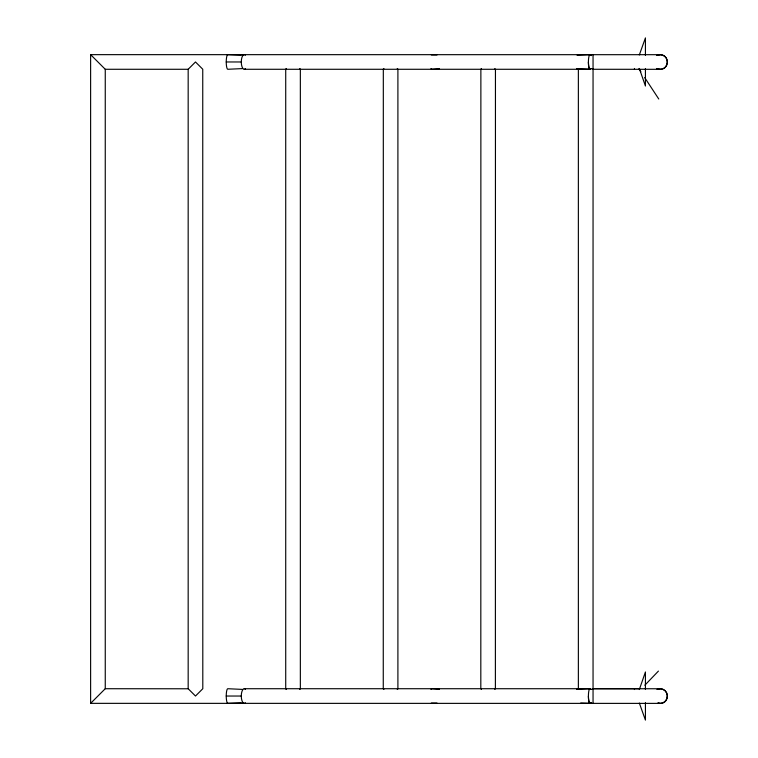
<?xml version="1.0" encoding="UTF-8"?>
<svg xmlns="http://www.w3.org/2000/svg" width="758" height="758" viewBox="0 0 758 758"><rect width="100%" height="100%" fill="white"/><g stroke="black" fill="none" stroke-linecap="round" stroke-linejoin="round"><path stroke-width="1.14" d="M639.335 689.534L645.428 671.967L645.428 689.41M430.923 689.363L432.183 688.719L439.403 689.373M644.84 685.223L658.427 671.095M188.221 69.224L195.488 61.967L202.746 69.224L202.803 688.719L195.488 696.034L188.221 688.776L105.258 688.719L105.258 69.281L188.173 69.281L188.173 688.719M285.775 69.224L286.382 68.618M383.936 68.618L383.321 69.224L383.264 688.719L383.936 689.382M481.482 68.618L480.875 69.224L480.818 688.719L481.482 689.382M578.42 69.224L579.027 68.618M90.666 703.301L105.21 688.757M299.685 689.382L300.301 688.776M397.23 689.382L397.846 688.776M494.785 689.382L495.391 688.776L495.448 69.281L494.785 68.618M592.33 689.382L592.945 688.776M431.33 54.936L437.015 54.936M656.703 55.505L658.209 54.927A14.402 10.186 90 0 1 661.914 54.927C669.276 56.443 668.66 68.097 661.971 69.073A14.402 10.186 90 0 1 658.209 69.082L656.873 68.59M657.034 689.41L658.209 688.994A14.402 10.186 90 0 1 661.914 688.994C669.39 690.737 668.594 702.221 661.971 703.14A14.402 10.186 90 0 1 658.209 703.149L657.935 703.073M439.403 68.627L432.183 69.281L430.923 68.637M437.015 703.064L431.33 703.064M243.583 702.533L242.456 702.657M576.601 689.382L589.97 688.719A7.4 1.535 90 0 0 588.407 696.034A7.4 1.525 90 0 0 589.97 703.329A7.4 1.535 -90 0 1 588.407 696.071M242.456 68.59L227.798 69.281A7.4 1.535 90 0 1 226.235 61.967A7.4 1.535 90 0 1 227.798 54.709M577.113 55.268L589.97 54.652M241.328 702.761L227.798 703.348M660.066 54.69L90.619 54.652L90.619 703.348L660.066 703.386M226.244 61.967L241.29 61.967A7.315 2.975 -90 0 1 244.266 54.652A7.315 2.975 90 0 1 245.431 55.239M241.29 61.967A7.315 2.975 90 0 0 244.266 69.281L589.97 69.281A7.4 1.535 -90 0 1 588.407 62.004A7.4 1.525 90 0 0 589.97 69.262L576.601 68.618M592.993 69.281L660.066 69.319M245.431 702.761A7.315 2.975 -90 0 1 244.266 703.348A7.315 2.975 90 0 1 241.29 696.034A7.315 2.975 -90 0 1 244.266 688.719L589.97 688.719M639.335 688.719L592.993 688.719L660.066 688.757M227.798 703.291A7.4 1.535 -90 0 1 226.235 696.034L241.29 696.034M227.798 54.652L241.328 55.239M589.97 703.348L580.713 703.036M242.456 689.41L227.798 688.719A7.4 1.535 90 0 0 226.235 696.034M242.456 55.343L243.583 55.467M592.33 68.618L592.945 69.224M397.23 68.618L397.846 69.224M299.685 68.618L300.301 69.224M90.666 54.699L105.21 69.243M578.42 688.776L579.027 689.382M285.775 688.776L286.382 689.382M638.937 68.788L640.851 71.716M644.688 77.562L658.768 99.014M645.428 55.343L645.428 37.9L639.335 54.936M645.428 68.59L645.428 86.033L639.335 68.466M645.428 702.657L645.428 720.1L639.335 703.064M634.455 68.466L634.455 69.281M634.455 688.719L634.455 689.534M593.05 54.69L593.05 703.386M578.363 69.281L578.363 688.719M397.903 69.281L397.903 688.719M300.348 69.281L300.348 688.719M285.719 69.281L285.719 688.719M657.366 689.268A7.315 7.315 0 0 1 667.372 695.711A7.315 7.315 0 0 1 658.048 703.102M591.401 702.467A7.665 2.966 90 0 1 589.97 703.149A7.76 3.079 -89.9 0 0 591.411 702.543M244.266 688.719A7.315 2.975 90 0 1 245.526 689.42M658.048 54.974A7.315 7.315 0 0 1 667.343 62.734A7.315 7.315 0 0 1 656.703 68.504M588.407 61.967A7.4 1.535 90 0 1 589.97 54.709M591.259 68.552A7.665 2.966 90 0 1 589.97 69.082M245.526 68.58A7.315 2.975 -90 0 1 244.266 69.281M591.306 68.58A7.76 3.079 -89.9 0 1 589.97 69.149M591.259 689.448A7.665 2.966 90 0 0 589.97 688.918A7.76 3.023 90 0 1 591.231 689.458M591.373 55.505A7.665 2.966 90 0 0 589.97 54.851A7.76 3.023 90 0 1 591.401 55.58"/></g></svg>
